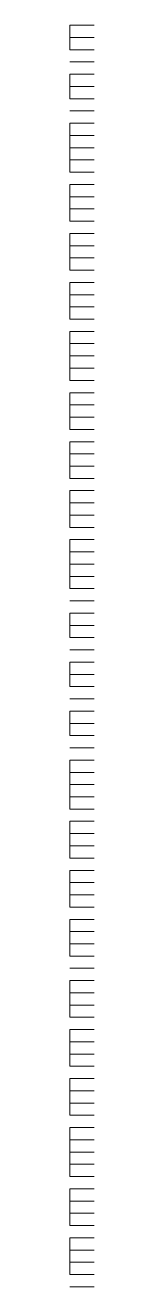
# Model space of a CAD drawing. Header units: inches. Extents: x 0.2 to 10.8, y 0.5 to 8.
# Drawn here: x 8.38 to 8.3833, y 5.5033 to 5.675 of the extents above; entities that cross this region are included whole.
import ezdxf

# ---------------------------------------------------------------- set-up
doc = ezdxf.new("R2010")
doc.units = ezdxf.units.IN
doc.header["$MEASUREMENT"] = 0
doc.layers.add('PDF_Geometry', color=7, linetype='Continuous')

msp = doc.modelspace()

# ---------------------------------------------------------------- linework, layer by layer
at = {"layer": 'PDF_Geometry', "lineweight": 9}
for points in [[(8.38, 5.675), (8.38167, 5.675)], [(8.38, 5.67333), (8.38, 5.675)], [(8.38, 5.675), (8.38167, 5.675)], [(8.38167, 5.675), (8.38333, 5.675)], [(8.38167, 5.675), (8.38333, 5.675)], [(8.38, 5.67333), (8.38167, 5.67333)], [(8.38, 5.67167), (8.38, 5.67333)], [(8.38, 5.67333), (8.38167, 5.67333)], [(8.38167, 5.67333), (8.38333, 5.67333)], [(8.38167, 5.67333), (8.38333, 5.67333)], [(8.38, 5.67167), (8.38167, 5.67167)], [(8.38, 5.67167), (8.38167, 5.67167)], [(8.38, 5.67167), (8.38167, 5.67167)], [(8.38167, 5.67167), (8.38333, 5.67167)], [(8.38167, 5.67167), (8.38333, 5.67167)], [(8.38167, 5.67167), (8.38333, 5.67167)], [(8.38, 5.67), (8.38167, 5.67)], [(8.38, 5.67), (8.38167, 5.67)], [(8.38, 5.67), (8.38167, 5.67)], [(8.38167, 5.67), (8.38333, 5.67)], [(8.38167, 5.67), (8.38333, 5.67)], [(8.38167, 5.67), (8.38333, 5.67)], [(8.38, 5.66833), (8.38167, 5.66833)], [(8.38, 5.66667), (8.38, 5.66833)], [(8.38, 5.66833), (8.38167, 5.66833)], [(8.38167, 5.66833), (8.38333, 5.66833)], [(8.38167, 5.66833), (8.38333, 5.66833)], [(8.38, 5.66667), (8.38167, 5.66667)], [(8.38, 5.665), (8.38, 5.66667)], [(8.38, 5.66667), (8.38167, 5.66667)], [(8.38, 5.665), (8.38167, 5.665)], [(8.38, 5.665), (8.38167, 5.665)], [(8.38, 5.665), (8.38167, 5.665)], [(8.38167, 5.66667), (8.38333, 5.66667)], [(8.38167, 5.66667), (8.38333, 5.66667)], [(8.38167, 5.665), (8.38333, 5.665)], [(8.38167, 5.665), (8.38333, 5.665)], [(8.38167, 5.665), (8.38333, 5.665)], [(8.38, 5.66333), (8.38167, 5.66333)], [(8.38, 5.66333), (8.38167, 5.66333)], [(8.38, 5.66333), (8.38167, 5.66333)], [(8.38167, 5.66333), (8.38333, 5.66333)], [(8.38167, 5.66333), (8.38333, 5.66333)], [(8.38167, 5.66333), (8.38333, 5.66333)], [(8.38, 5.66167), (8.38167, 5.66167)], [(8.38, 5.66), (8.38, 5.66167)], [(8.38, 5.66167), (8.38167, 5.66167)], [(8.38167, 5.66167), (8.38333, 5.66167)], [(8.38167, 5.66167), (8.38333, 5.66167)], [(8.38, 5.66), (8.38167, 5.66)], [(8.38, 5.65833), (8.38, 5.66)], [(8.38, 5.66), (8.38167, 5.66)], [(8.38167, 5.66), (8.38333, 5.66)], [(8.38167, 5.66), (8.38333, 5.66)], [(8.38, 5.65833), (8.38167, 5.65833)], [(8.38, 5.65667), (8.38, 5.65833)], [(8.38, 5.65833), (8.38167, 5.65833)], [(8.38167, 5.65833), (8.38333, 5.65833)], [(8.38167, 5.65833), (8.38333, 5.65833)], [(8.38, 5.65667), (8.38167, 5.65667)], [(8.38, 5.655), (8.38, 5.65667)], [(8.38, 5.65667), (8.38167, 5.65667)], [(8.38167, 5.65667), (8.38333, 5.65667)], [(8.38167, 5.65667), (8.38333, 5.65667)], [(8.38, 5.655), (8.38167, 5.655)], [(8.38, 5.655), (8.38167, 5.655)], [(8.38167, 5.655), (8.38333, 5.655)], [(8.38167, 5.655), (8.38333, 5.655)], [(8.38, 5.65333), (8.38167, 5.65333)], [(8.38, 5.65167), (8.38, 5.65333)], [(8.38, 5.65333), (8.38167, 5.65333)], [(8.38167, 5.65333), (8.38333, 5.65333)], [(8.38167, 5.65333), (8.38333, 5.65333)], [(8.38, 5.65167), (8.38167, 5.65167)], [(8.38, 5.65), (8.38, 5.65167)], [(8.38, 5.65167), (8.38167, 5.65167)], [(8.38167, 5.65167), (8.38333, 5.65167)], [(8.38167, 5.65167), (8.38333, 5.65167)], [(8.38, 5.65), (8.38167, 5.65)], [(8.38, 5.64833), (8.38, 5.65)], [(8.38, 5.65), (8.38167, 5.65)], [(8.38167, 5.65), (8.38333, 5.65)], [(8.38167, 5.65), (8.38333, 5.65)], [(8.38, 5.64833), (8.38167, 5.64833)], [(8.38, 5.64833), (8.38167, 5.64833)], [(8.38167, 5.64833), (8.38333, 5.64833)], [(8.38167, 5.64833), (8.38333, 5.64833)], [(8.38, 5.64667), (8.38167, 5.64667)], [(8.38, 5.645), (8.38, 5.64667)], [(8.38, 5.64667), (8.38167, 5.64667)], [(8.38167, 5.64667), (8.38333, 5.64667)], [(8.38167, 5.64667), (8.38333, 5.64667)], [(8.38, 5.645), (8.38167, 5.645)], [(8.38, 5.64333), (8.38, 5.645)], [(8.38, 5.645), (8.38167, 5.645)], [(8.38167, 5.645), (8.38333, 5.645)], [(8.38167, 5.645), (8.38333, 5.645)], [(8.38, 5.64333), (8.38167, 5.64333)], [(8.38, 5.64167), (8.38, 5.64333)], [(8.38, 5.64333), (8.38167, 5.64333)], [(8.38167, 5.64333), (8.38333, 5.64333)], [(8.38167, 5.64333), (8.38333, 5.64333)], [(8.38, 5.64167), (8.38167, 5.64167)], [(8.38, 5.64167), (8.38167, 5.64167)], [(8.38167, 5.64167), (8.38333, 5.64167)], [(8.38167, 5.64167), (8.38333, 5.64167)], [(8.38, 5.64), (8.38167, 5.64)], [(8.38, 5.63833), (8.38, 5.64)], [(8.38, 5.64), (8.38167, 5.64)], [(8.38167, 5.64), (8.38333, 5.64)], [(8.38167, 5.64), (8.38333, 5.64)], [(8.38, 5.63833), (8.38167, 5.63833)], [(8.38, 5.63667), (8.38, 5.63833)], [(8.38, 5.63833), (8.38167, 5.63833)], [(8.38167, 5.63833), (8.38333, 5.63833)], [(8.38167, 5.63833), (8.38333, 5.63833)], [(8.38, 5.63667), (8.38167, 5.63667)], [(8.38, 5.635), (8.38, 5.63667)], [(8.38, 5.63667), (8.38167, 5.63667)], [(8.38167, 5.63667), (8.38333, 5.63667)], [(8.38167, 5.63667), (8.38333, 5.63667)], [(8.38, 5.635), (8.38167, 5.635)], [(8.38, 5.635), (8.38167, 5.635)], [(8.38167, 5.635), (8.38333, 5.635)], [(8.38167, 5.635), (8.38333, 5.635)], [(8.38, 5.63333), (8.38167, 5.63333)], [(8.38, 5.63167), (8.38, 5.63333)], [(8.38, 5.63333), (8.38167, 5.63333)], [(8.38167, 5.63333), (8.38333, 5.63333)], [(8.38167, 5.63333), (8.38333, 5.63333)], [(8.38, 5.63167), (8.38167, 5.63167)], [(8.38, 5.63), (8.38, 5.63167)], [(8.38, 5.63167), (8.38167, 5.63167)], [(8.38167, 5.63167), (8.38333, 5.63167)], [(8.38167, 5.63167), (8.38333, 5.63167)], [(8.38, 5.63), (8.38167, 5.63)], [(8.38, 5.62833), (8.38, 5.63)], [(8.38, 5.63), (8.38167, 5.63)], [(8.38167, 5.63), (8.38333, 5.63)], [(8.38167, 5.63), (8.38333, 5.63)], [(8.38, 5.62833), (8.38167, 5.62833)], [(8.38, 5.62667), (8.38, 5.62833)], [(8.38, 5.62833), (8.38167, 5.62833)], [(8.38167, 5.62833), (8.38333, 5.62833)], [(8.38167, 5.62833), (8.38333, 5.62833)], [(8.38, 5.62667), (8.38167, 5.62667)], [(8.38, 5.62667), (8.38167, 5.62667)], [(8.38167, 5.62667), (8.38333, 5.62667)], [(8.38167, 5.62667), (8.38333, 5.62667)], [(8.38, 5.625), (8.38167, 5.625)], [(8.38, 5.62333), (8.38, 5.625)], [(8.38, 5.625), (8.38167, 5.625)], [(8.38167, 5.625), (8.38333, 5.625)], [(8.38167, 5.625), (8.38333, 5.625)], [(8.38, 5.62333), (8.38167, 5.62333)], [(8.38, 5.62167), (8.38, 5.62333)], [(8.38, 5.62333), (8.38167, 5.62333)], [(8.38167, 5.62333), (8.38333, 5.62333)], [(8.38167, 5.62333), (8.38333, 5.62333)], [(8.38, 5.62167), (8.38167, 5.62167)], [(8.38, 5.62), (8.38, 5.62167)], [(8.38, 5.62167), (8.38167, 5.62167)], [(8.38167, 5.62167), (8.38333, 5.62167)], [(8.38167, 5.62167), (8.38333, 5.62167)], [(8.38, 5.62), (8.38167, 5.62)], [(8.38, 5.62), (8.38167, 5.62)], [(8.38167, 5.62), (8.38333, 5.62)], [(8.38167, 5.62), (8.38333, 5.62)], [(8.38, 5.61833), (8.38167, 5.61833)], [(8.38, 5.61667), (8.38, 5.61833)], [(8.38, 5.61833), (8.38167, 5.61833)], [(8.38167, 5.61833), (8.38333, 5.61833)], [(8.38167, 5.61833), (8.38333, 5.61833)], [(8.38, 5.61667), (8.38167, 5.61667)], [(8.38, 5.615), (8.38, 5.61667)], [(8.38, 5.61667), (8.38167, 5.61667)], [(8.38167, 5.61667), (8.38333, 5.61667)], [(8.38167, 5.61667), (8.38333, 5.61667)], [(8.38, 5.615), (8.38167, 5.615)], [(8.38, 5.61333), (8.38, 5.615)], [(8.38, 5.615), (8.38167, 5.615)], [(8.38167, 5.615), (8.38333, 5.615)], [(8.38167, 5.615), (8.38333, 5.615)], [(8.38, 5.61333), (8.38167, 5.61333)], [(8.38, 5.61333), (8.38167, 5.61333)], [(8.38167, 5.61333), (8.38333, 5.61333)], [(8.38167, 5.61333), (8.38333, 5.61333)], [(8.38, 5.61167), (8.38167, 5.61167)], [(8.38, 5.61), (8.38, 5.61167)], [(8.38, 5.61167), (8.38167, 5.61167)], [(8.38167, 5.61167), (8.38333, 5.61167)], [(8.38167, 5.61167), (8.38333, 5.61167)], [(8.38, 5.61), (8.38167, 5.61)], [(8.38, 5.60833), (8.38, 5.61)], [(8.38, 5.61), (8.38167, 5.61)], [(8.38, 5.60833), (8.38167, 5.60833)], [(8.38, 5.60667), (8.38, 5.60833)], [(8.38, 5.60833), (8.38167, 5.60833)], [(8.38167, 5.61), (8.38333, 5.61)], [(8.38167, 5.61), (8.38333, 5.61)], [(8.38167, 5.60833), (8.38333, 5.60833)], [(8.38167, 5.60833), (8.38333, 5.60833)], [(8.38, 5.60667), (8.38167, 5.60667)], [(8.38, 5.60667), (8.38167, 5.60667)], [(8.38167, 5.60667), (8.38333, 5.60667)], [(8.38167, 5.60667), (8.38333, 5.60667)], [(8.38, 5.605), (8.38167, 5.605)], [(8.38, 5.60333), (8.38, 5.605)], [(8.38, 5.605), (8.38167, 5.605)], [(8.38167, 5.605), (8.38333, 5.605)], [(8.38167, 5.605), (8.38333, 5.605)], [(8.38, 5.60333), (8.38167, 5.60333)], [(8.38, 5.60167), (8.38, 5.60333)], [(8.38, 5.60333), (8.38167, 5.60333)], [(8.38167, 5.60333), (8.38333, 5.60333)], [(8.38167, 5.60333), (8.38333, 5.60333)], [(8.38, 5.60167), (8.38167, 5.60167)], [(8.38, 5.6), (8.38, 5.60167)], [(8.38, 5.60167), (8.38167, 5.60167)], [(8.38167, 5.60167), (8.38333, 5.60167)], [(8.38167, 5.60167), (8.38333, 5.60167)], [(8.38, 5.6), (8.38167, 5.6)], [(8.38, 5.59833), (8.38, 5.6)], [(8.38, 5.6), (8.38167, 5.6)], [(8.38167, 5.6), (8.38333, 5.6)], [(8.38167, 5.6), (8.38333, 5.6)], [(8.38, 5.59833), (8.38167, 5.59833)], [(8.38, 5.59833), (8.38167, 5.59833)], [(8.38, 5.59833), (8.38167, 5.59833)], [(8.38167, 5.59833), (8.38333, 5.59833)], [(8.38167, 5.59833), (8.38333, 5.59833)], [(8.38167, 5.59833), (8.38333, 5.59833)], [(8.38, 5.59667), (8.38167, 5.59667)], [(8.38, 5.59667), (8.38167, 5.59667)], [(8.38, 5.59667), (8.38167, 5.59667)], [(8.38167, 5.59667), (8.38333, 5.59667)], [(8.38167, 5.59667), (8.38333, 5.59667)], [(8.38167, 5.59667), (8.38333, 5.59667)], [(8.38, 5.595), (8.38167, 5.595)], [(8.38, 5.59333), (8.38, 5.595)], [(8.38, 5.595), (8.38167, 5.595)], [(8.38167, 5.595), (8.38333, 5.595)], [(8.38167, 5.595), (8.38333, 5.595)], [(8.38, 5.59333), (8.38167, 5.59333)], [(8.38, 5.59167), (8.38, 5.59333)], [(8.38, 5.59333), (8.38167, 5.59333)], [(8.38167, 5.59333), (8.38333, 5.59333)], [(8.38167, 5.59333), (8.38333, 5.59333)], [(8.38, 5.59167), (8.38167, 5.59167)], [(8.38, 5.59167), (8.38167, 5.59167)], [(8.38, 5.59167), (8.38167, 5.59167)], [(8.38167, 5.59167), (8.38333, 5.59167)], [(8.38167, 5.59167), (8.38333, 5.59167)], [(8.38167, 5.59167), (8.38333, 5.59167)], [(8.38, 5.59), (8.38167, 5.59)], [(8.38, 5.59), (8.38167, 5.59)], [(8.38, 5.59), (8.38167, 5.59)], [(8.38167, 5.59), (8.38333, 5.59)], [(8.38167, 5.59), (8.38333, 5.59)], [(8.38167, 5.59), (8.38333, 5.59)], [(8.38, 5.58833), (8.38167, 5.58833)], [(8.38, 5.58667), (8.38, 5.58833)], [(8.38, 5.58833), (8.38167, 5.58833)], [(8.38167, 5.58833), (8.38333, 5.58833)], [(8.38167, 5.58833), (8.38333, 5.58833)], [(8.38, 5.58667), (8.38167, 5.58667)], [(8.38, 5.585), (8.38, 5.58667)], [(8.38, 5.58667), (8.38167, 5.58667)], [(8.38167, 5.58667), (8.38333, 5.58667)], [(8.38167, 5.58667), (8.38333, 5.58667)], [(8.38, 5.585), (8.38167, 5.585)], [(8.38, 5.585), (8.38167, 5.585)], [(8.38, 5.585), (8.38167, 5.585)], [(8.38167, 5.585), (8.38333, 5.585)], [(8.38167, 5.585), (8.38333, 5.585)], [(8.38167, 5.585), (8.38333, 5.585)], [(8.38, 5.58333), (8.38167, 5.58333)], [(8.38, 5.58333), (8.38167, 5.58333)], [(8.38, 5.58333), (8.38167, 5.58333)], [(8.38167, 5.58333), (8.38333, 5.58333)], [(8.38167, 5.58333), (8.38333, 5.58333)], [(8.38167, 5.58333), (8.38333, 5.58333)], [(8.38, 5.58167), (8.38167, 5.58167)], [(8.38, 5.58), (8.38, 5.58167)], [(8.38, 5.58167), (8.38167, 5.58167)], [(8.38167, 5.58167), (8.38333, 5.58167)], [(8.38167, 5.58167), (8.38333, 5.58167)], [(8.38, 5.58), (8.38167, 5.58)], [(8.38, 5.57833), (8.38, 5.58)], [(8.38, 5.58), (8.38167, 5.58)], [(8.38167, 5.58), (8.38333, 5.58)], [(8.38167, 5.58), (8.38333, 5.58)], [(8.38, 5.57833), (8.38167, 5.57833)], [(8.38, 5.57833), (8.38167, 5.57833)], [(8.38, 5.57833), (8.38167, 5.57833)], [(8.38167, 5.57833), (8.38333, 5.57833)], [(8.38167, 5.57833), (8.38333, 5.57833)], [(8.38167, 5.57833), (8.38333, 5.57833)], [(8.38, 5.57667), (8.38167, 5.57667)], [(8.38, 5.57667), (8.38167, 5.57667)], [(8.38, 5.57667), (8.38167, 5.57667)], [(8.38167, 5.57667), (8.38333, 5.57667)], [(8.38167, 5.57667), (8.38333, 5.57667)], [(8.38167, 5.57667), (8.38333, 5.57667)], [(8.38, 5.575), (8.38167, 5.575)], [(8.38, 5.57333), (8.38, 5.575)], [(8.38, 5.575), (8.38167, 5.575)], [(8.38167, 5.575), (8.38333, 5.575)], [(8.38167, 5.575), (8.38333, 5.575)], [(8.38, 5.57333), (8.38167, 5.57333)], [(8.38, 5.57167), (8.38, 5.57333)], [(8.38, 5.57333), (8.38167, 5.57333)], [(8.38167, 5.57333), (8.38333, 5.57333)], [(8.38167, 5.57333), (8.38333, 5.57333)], [(8.38, 5.57167), (8.38167, 5.57167)], [(8.38, 5.57), (8.38, 5.57167)], [(8.38, 5.57167), (8.38167, 5.57167)], [(8.38167, 5.57167), (8.38333, 5.57167)], [(8.38167, 5.57167), (8.38333, 5.57167)], [(8.38, 5.57), (8.38167, 5.57)], [(8.38, 5.56833), (8.38, 5.57)], [(8.38, 5.57), (8.38167, 5.57)], [(8.38167, 5.57), (8.38333, 5.57)], [(8.38167, 5.57), (8.38333, 5.57)], [(8.38, 5.56833), (8.38167, 5.56833)], [(8.38, 5.56833), (8.38167, 5.56833)], [(8.38167, 5.56833), (8.38333, 5.56833)], [(8.38167, 5.56833), (8.38333, 5.56833)], [(8.38, 5.56667), (8.38167, 5.56667)], [(8.38, 5.565), (8.38, 5.56667)], [(8.38, 5.56667), (8.38167, 5.56667)], [(8.38167, 5.56667), (8.38333, 5.56667)], [(8.38167, 5.56667), (8.38333, 5.56667)], [(8.38, 5.565), (8.38167, 5.565)], [(8.38, 5.56333), (8.38, 5.565)], [(8.38, 5.565), (8.38167, 5.565)], [(8.38167, 5.565), (8.38333, 5.565)], [(8.38167, 5.565), (8.38333, 5.565)], [(8.38, 5.56333), (8.38167, 5.56333)], [(8.38, 5.56167), (8.38, 5.56333)], [(8.38, 5.56333), (8.38167, 5.56333)], [(8.38167, 5.56333), (8.38333, 5.56333)], [(8.38167, 5.56333), (8.38333, 5.56333)], [(8.38, 5.56167), (8.38167, 5.56167)], [(8.38, 5.56167), (8.38167, 5.56167)], [(8.38167, 5.56167), (8.38333, 5.56167)], [(8.38167, 5.56167), (8.38333, 5.56167)], [(8.38, 5.56), (8.38167, 5.56)], [(8.38, 5.55833), (8.38, 5.56)], [(8.38, 5.56), (8.38167, 5.56)], [(8.38167, 5.56), (8.38333, 5.56)], [(8.38167, 5.56), (8.38333, 5.56)], [(8.38, 5.55833), (8.38167, 5.55833)], [(8.38, 5.55667), (8.38, 5.55833)], [(8.38, 5.55833), (8.38167, 5.55833)], [(8.38167, 5.55833), (8.38333, 5.55833)], [(8.38167, 5.55833), (8.38333, 5.55833)], [(8.38, 5.55667), (8.38167, 5.55667)], [(8.38, 5.555), (8.38, 5.55667)], [(8.38, 5.55667), (8.38167, 5.55667)], [(8.38167, 5.55667), (8.38333, 5.55667)], [(8.38167, 5.55667), (8.38333, 5.55667)], [(8.38, 5.555), (8.38167, 5.555)], [(8.38, 5.555), (8.38167, 5.555)], [(8.38167, 5.555), (8.38333, 5.555)], [(8.38167, 5.555), (8.38333, 5.555)], [(8.38, 5.55333), (8.38167, 5.55333)], [(8.38, 5.55167), (8.38, 5.55333)], [(8.38, 5.55333), (8.38167, 5.55333)], [(8.38167, 5.55333), (8.38333, 5.55333)], [(8.38167, 5.55333), (8.38333, 5.55333)], [(8.38, 5.55167), (8.38167, 5.55167)], [(8.38, 5.55), (8.38, 5.55167)], [(8.38, 5.55167), (8.38167, 5.55167)], [(8.38, 5.55), (8.38167, 5.55)], [(8.38, 5.54833), (8.38, 5.55)], [(8.38, 5.55), (8.38167, 5.55)], [(8.38167, 5.55167), (8.38333, 5.55167)], [(8.38167, 5.55167), (8.38333, 5.55167)], [(8.38167, 5.55), (8.38333, 5.55)], [(8.38167, 5.55), (8.38333, 5.55)], [(8.38, 5.54833), (8.38167, 5.54833)], [(8.38, 5.54833), (8.38167, 5.54833)], [(8.38, 5.54833), (8.38167, 5.54833)], [(8.38167, 5.54833), (8.38333, 5.54833)], [(8.38167, 5.54833), (8.38333, 5.54833)], [(8.38167, 5.54833), (8.38333, 5.54833)], [(8.38, 5.54667), (8.38167, 5.54667)], [(8.38, 5.54667), (8.38167, 5.54667)], [(8.38, 5.54667), (8.38167, 5.54667)], [(8.38167, 5.54667), (8.38333, 5.54667)], [(8.38167, 5.54667), (8.38333, 5.54667)], [(8.38167, 5.54667), (8.38333, 5.54667)], [(8.38, 5.545), (8.38167, 5.545)], [(8.38, 5.54333), (8.38, 5.545)], [(8.38, 5.545), (8.38167, 5.545)], [(8.38167, 5.545), (8.38333, 5.545)], [(8.38167, 5.545), (8.38333, 5.545)], [(8.38, 5.54333), (8.38167, 5.54333)], [(8.38, 5.54167), (8.38, 5.54333)], [(8.38, 5.54333), (8.38167, 5.54333)], [(8.38167, 5.54333), (8.38333, 5.54333)], [(8.38167, 5.54333), (8.38333, 5.54333)], [(8.38, 5.54167), (8.38167, 5.54167)], [(8.38, 5.54), (8.38, 5.54167)], [(8.38, 5.54167), (8.38167, 5.54167)], [(8.38167, 5.54167), (8.38333, 5.54167)], [(8.38167, 5.54167), (8.38333, 5.54167)], [(8.38, 5.54), (8.38167, 5.54)], [(8.38, 5.54), (8.38167, 5.54)], [(8.38167, 5.54), (8.38333, 5.54)], [(8.38167, 5.54), (8.38333, 5.54)], [(8.38, 5.53833), (8.38167, 5.53833)], [(8.38, 5.53667), (8.38, 5.53833)], [(8.38, 5.53833), (8.38167, 5.53833)], [(8.38167, 5.53833), (8.38333, 5.53833)], [(8.38167, 5.53833), (8.38333, 5.53833)], [(8.38, 5.53667), (8.38167, 5.53667)], [(8.38, 5.535), (8.38, 5.53667)], [(8.38, 5.53667), (8.38167, 5.53667)], [(8.38167, 5.53667), (8.38333, 5.53667)], [(8.38167, 5.53667), (8.38333, 5.53667)], [(8.38, 5.535), (8.38167, 5.535)], [(8.38, 5.53333), (8.38, 5.535)], [(8.38, 5.535), (8.38167, 5.535)], [(8.38167, 5.535), (8.38333, 5.535)], [(8.38167, 5.535), (8.38333, 5.535)], [(8.38, 5.53333), (8.38167, 5.53333)], [(8.38, 5.53333), (8.38167, 5.53333)], [(8.38167, 5.53333), (8.38333, 5.53333)], [(8.38167, 5.53333), (8.38333, 5.53333)], [(8.38, 5.53167), (8.38167, 5.53167)], [(8.38, 5.53), (8.38, 5.53167)], [(8.38, 5.53167), (8.38167, 5.53167)], [(8.38167, 5.53167), (8.38333, 5.53167)], [(8.38167, 5.53167), (8.38333, 5.53167)], [(8.38, 5.53), (8.38167, 5.53)], [(8.38, 5.52833), (8.38, 5.53)], [(8.38, 5.53), (8.38167, 5.53)], [(8.38167, 5.53), (8.38333, 5.53)], [(8.38167, 5.53), (8.38333, 5.53)], [(8.38, 5.52833), (8.38167, 5.52833)], [(8.38, 5.52667), (8.38, 5.52833)], [(8.38, 5.52833), (8.38167, 5.52833)], [(8.38167, 5.52833), (8.38333, 5.52833)], [(8.38167, 5.52833), (8.38333, 5.52833)], [(8.38, 5.52667), (8.38167, 5.52667)], [(8.38, 5.52667), (8.38167, 5.52667)], [(8.38167, 5.52667), (8.38333, 5.52667)], [(8.38167, 5.52667), (8.38333, 5.52667)], [(8.38, 5.525), (8.38167, 5.525)], [(8.38, 5.52333), (8.38, 5.525)], [(8.38, 5.525), (8.38167, 5.525)], [(8.38167, 5.525), (8.38333, 5.525)], [(8.38167, 5.525), (8.38333, 5.525)], [(8.38, 5.52333), (8.38167, 5.52333)], [(8.38, 5.52167), (8.38, 5.52333)], [(8.38, 5.52333), (8.38167, 5.52333)], [(8.38167, 5.52333), (8.38333, 5.52333)], [(8.38167, 5.52333), (8.38333, 5.52333)], [(8.38, 5.52167), (8.38167, 5.52167)], [(8.38, 5.52), (8.38, 5.52167)], [(8.38, 5.52167), (8.38167, 5.52167)], [(8.38167, 5.52167), (8.38333, 5.52167)], [(8.38167, 5.52167), (8.38333, 5.52167)], [(8.38, 5.52), (8.38167, 5.52)], [(8.38, 5.51833), (8.38, 5.52)], [(8.38, 5.52), (8.38167, 5.52)], [(8.38167, 5.52), (8.38333, 5.52)], [(8.38167, 5.52), (8.38333, 5.52)], [(8.38, 5.51833), (8.38167, 5.51833)], [(8.38, 5.51833), (8.38167, 5.51833)], [(8.38167, 5.51833), (8.38333, 5.51833)], [(8.38167, 5.51833), (8.38333, 5.51833)], [(8.38, 5.51667), (8.38167, 5.51667)], [(8.38, 5.515), (8.38, 5.51667)], [(8.38, 5.51667), (8.38167, 5.51667)], [(8.38167, 5.51667), (8.38333, 5.51667)], [(8.38167, 5.51667), (8.38333, 5.51667)], [(8.38, 5.515), (8.38167, 5.515)], [(8.38, 5.51333), (8.38, 5.515)], [(8.38, 5.515), (8.38167, 5.515)], [(8.38167, 5.515), (8.38333, 5.515)], [(8.38167, 5.515), (8.38333, 5.515)], [(8.38, 5.51333), (8.38167, 5.51333)], [(8.38, 5.51167), (8.38, 5.51333)], [(8.38, 5.51333), (8.38167, 5.51333)], [(8.38167, 5.51333), (8.38333, 5.51333)], [(8.38167, 5.51333), (8.38333, 5.51333)], [(8.38, 5.51167), (8.38167, 5.51167)], [(8.38, 5.51167), (8.38167, 5.51167)], [(8.38167, 5.51167), (8.38333, 5.51167)], [(8.38167, 5.51167), (8.38333, 5.51167)], [(8.38, 5.51), (8.38167, 5.51)], [(8.38, 5.50833), (8.38, 5.51)], [(8.38, 5.51), (8.38167, 5.51)], [(8.38167, 5.51), (8.38333, 5.51)], [(8.38167, 5.51), (8.38333, 5.51)], [(8.38, 5.50833), (8.38167, 5.50833)], [(8.38, 5.50667), (8.38, 5.50833)], [(8.38, 5.50833), (8.38167, 5.50833)], [(8.38167, 5.50833), (8.38333, 5.50833)], [(8.38167, 5.50833), (8.38333, 5.50833)], [(8.38, 5.50667), (8.38167, 5.50667)], [(8.38, 5.505), (8.38, 5.50667)], [(8.38, 5.50667), (8.38167, 5.50667)], [(8.38167, 5.50667), (8.38333, 5.50667)], [(8.38167, 5.50667), (8.38333, 5.50667)], [(8.38, 5.505), (8.38167, 5.505)], [(8.38, 5.505), (8.38167, 5.505)], [(8.38167, 5.505), (8.38333, 5.505)], [(8.38167, 5.505), (8.38333, 5.505)], [(8.38, 5.50333), (8.38167, 5.50333)], [(8.38167, 5.50333), (8.38333, 5.50333)]]:
    msp.add_lwpolyline(points, dxfattribs=at)

doc.saveas('drawing.dxf')
